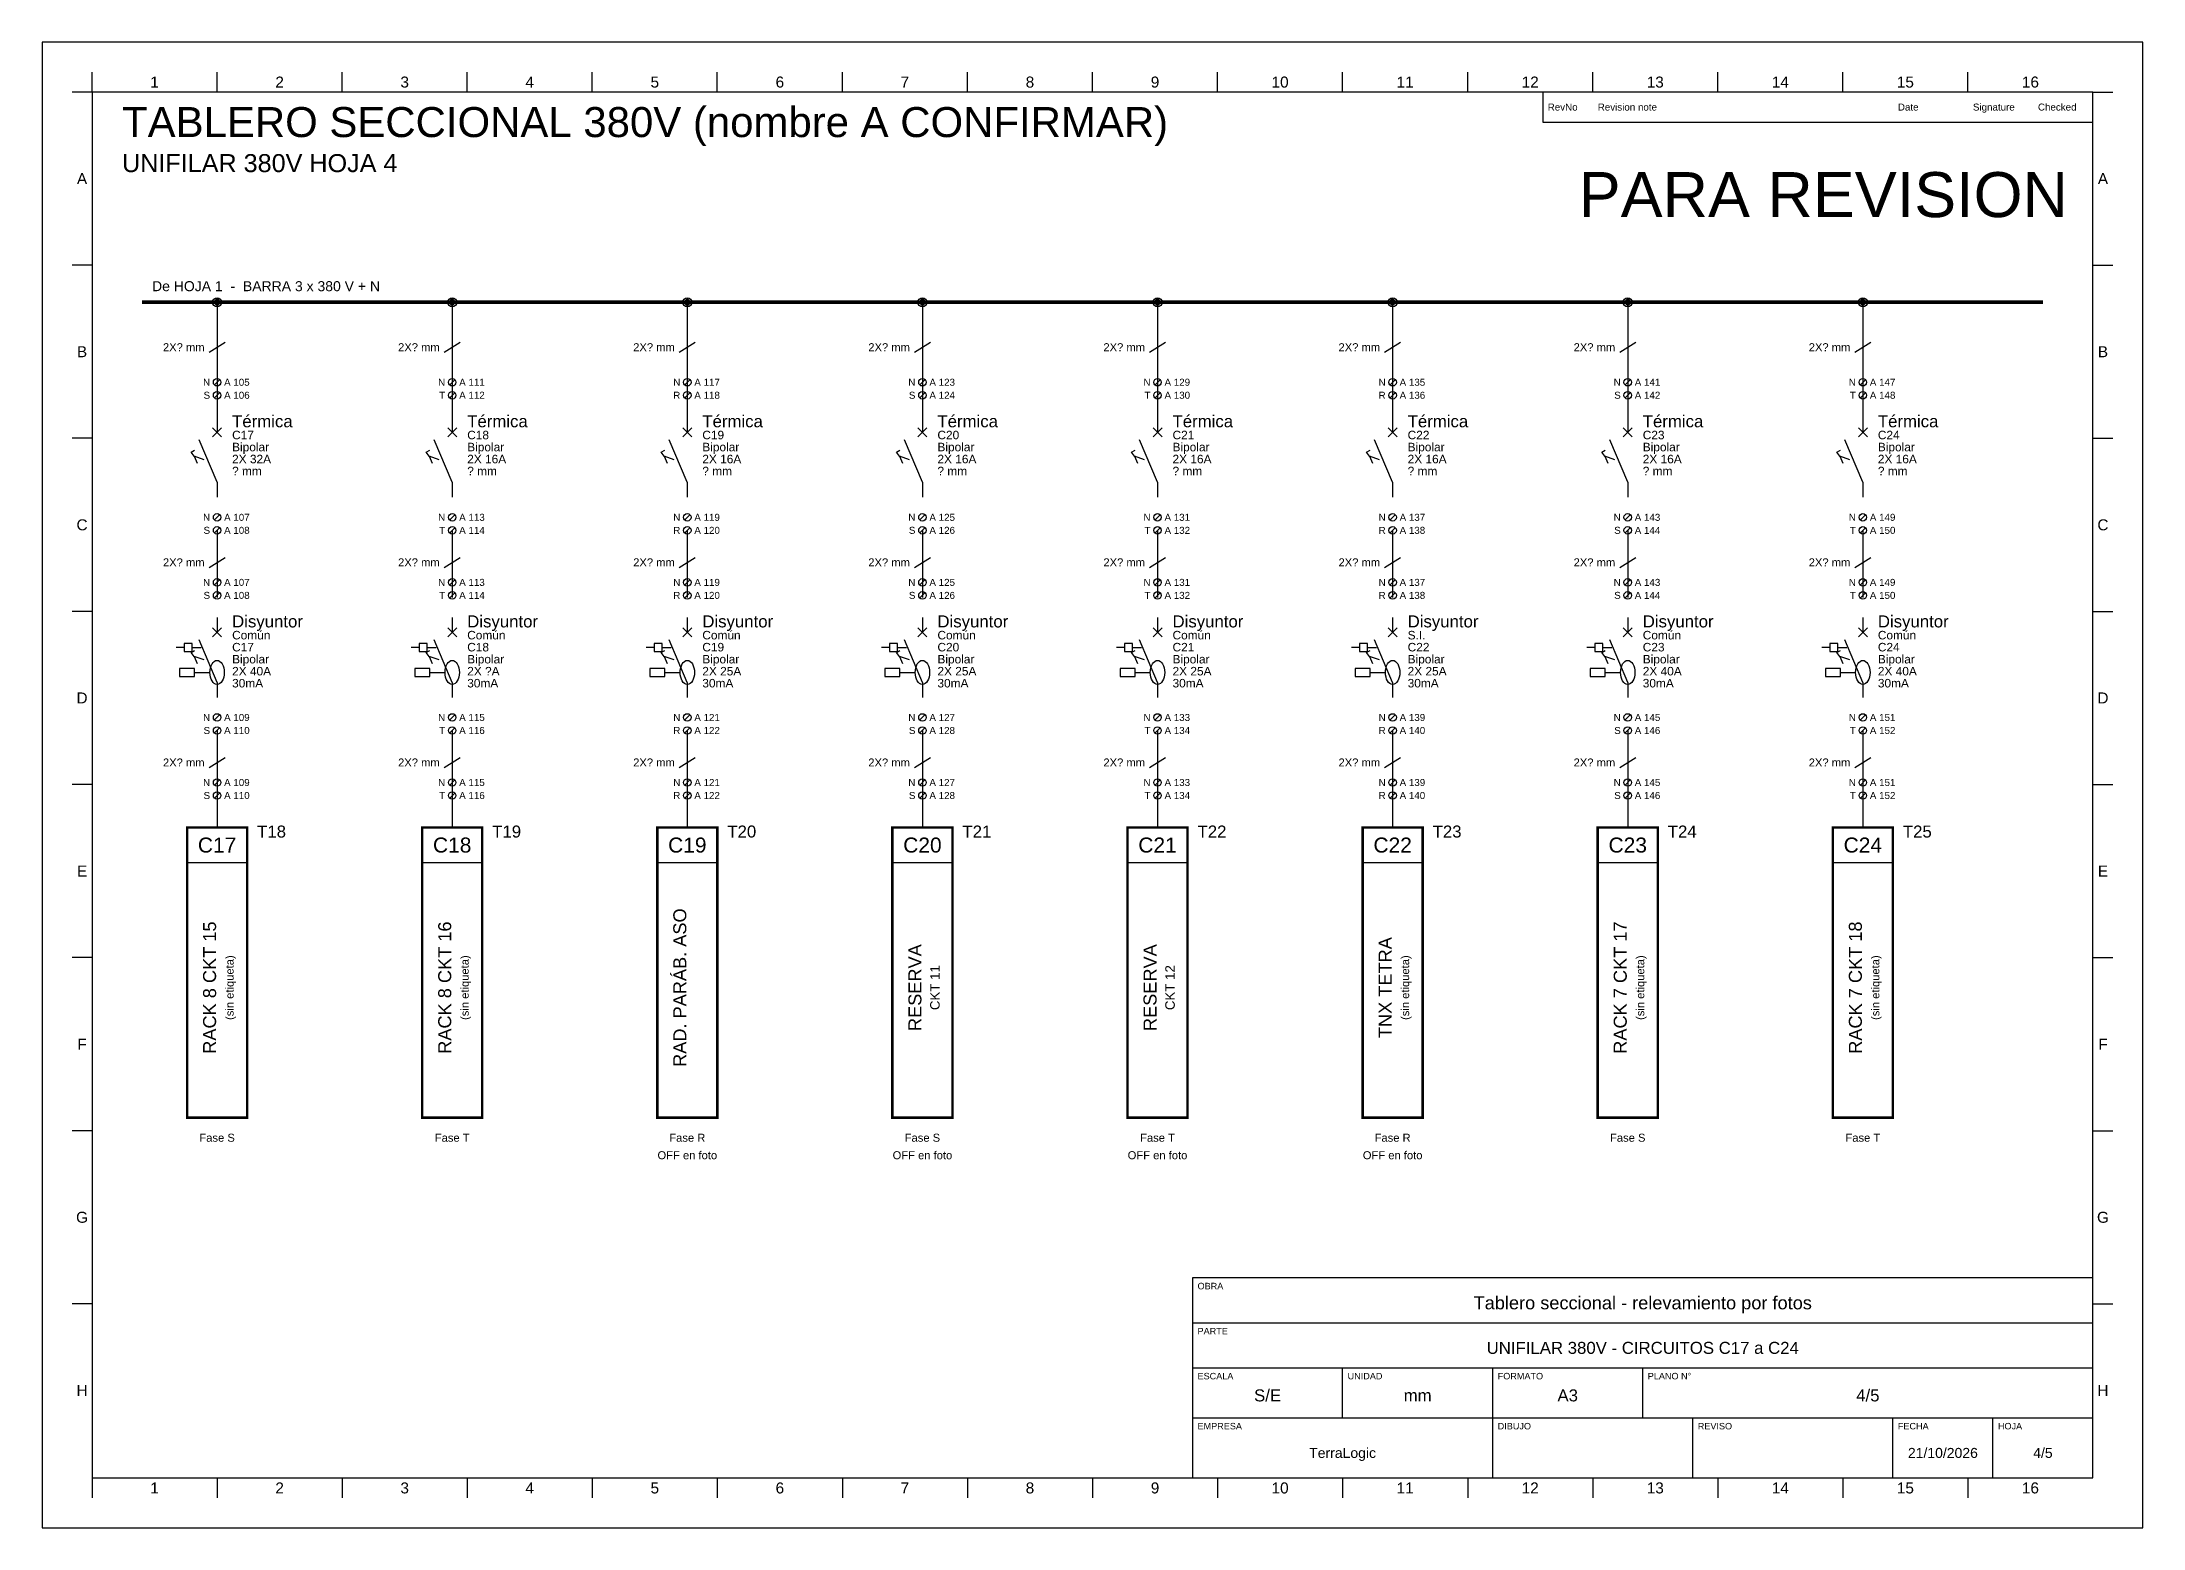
# Model space of a CAD drawing. Header units: millimetres. Extents: x 0 to 2220, y 0 to 297.
# Drawn here: x 1350 to 1770, y 0 to 297 of the extents above; entities that cross this region are included whole.
import ezdxf
from ezdxf.enums import TextEntityAlignment as Align

# ---------------------------------------------------------------- set-up
doc = ezdxf.new("R2010")
doc.units = ezdxf.units.MM
for name, color, linetype in [('A_CONFIRMAR', 30, 'Continuous'), ('BORNES', 7, 'Continuous'), ('CABLES', 7, 'Continuous'), ('DESTINOS', 7, 'Continuous'), ('MARCO', 7, 'Continuous'), ('NUM_CONDUCTOR', 7, 'Continuous'), ('PE', 3, 'Continuous'), ('POTENCIA', 7, 'Continuous'), ('ROTULO', 7, 'Continuous'), ('SIMBOLOS', 7, 'Continuous'), ('TEXTO', 7, 'Continuous')]:
    doc.layers.add(name, color=color, linetype=linetype)
doc.styles.add('ARIAL', font='arial.ttf')

msp = doc.modelspace()

# ---------------------------------------------------------------- hatches: boundary and pattern name
for points in [[(1384.1, 245), (1385, 245.9), (1385.9, 245), (1385, 244.1)], [(1431.1, 245), (1432, 245.9), (1432.9, 245), (1432, 244.1)], [(1478.1, 245), (1479, 245.9), (1479.9, 245), (1479, 244.1)], [(1525.1, 245), (1526, 245.9), (1526.9, 245), (1526, 244.1)], [(1572.1, 245), (1573, 245.9), (1573.9, 245), (1573, 244.1)], [(1619.1, 245), (1620, 245.9), (1620.9, 245), (1620, 244.1)], [(1666.1, 245), (1667, 245.9), (1667.9, 245), (1667, 244.1)], [(1713.1, 245), (1714, 245.9), (1714.9, 245), (1714, 244.1)]]:
    msp.add_hatch(color=7).paths.add_polyline_path(points)

# ---------------------------------------------------------------- linework, layer by layer
at = {"layer": 'BORNES'}
for p, q in [((1384.5, 228.5), (1385.5, 229.5)), ((1384.5, 225.9), (1385.5, 226.9)), ((1431.5, 228.5), (1432.5, 229.5)), ((1431.5, 225.9), (1432.5, 226.9)), ((1478.5, 228.5), (1479.5, 229.5)), ((1478.5, 225.9), (1479.5, 226.9)), ((1525.5, 228.5), (1526.5, 229.5)), ((1525.5, 225.9), (1526.5, 226.9)), ((1572.5, 228.5), (1573.5, 229.5)), ((1572.5, 225.9), (1573.5, 226.9)), ((1619.5, 228.5), (1620.5, 229.5)), ((1619.5, 225.9), (1620.5, 226.9)), ((1666.5, 228.5), (1667.5, 229.5)), ((1666.5, 225.9), (1667.5, 226.9)), ((1713.5, 228.5), (1714.5, 229.5)), ((1713.5, 225.9), (1714.5, 226.9)), ((1384.5, 201.5), (1385.5, 202.5)), ((1431.5, 201.5), (1432.5, 202.5)), ((1478.5, 201.5), (1479.5, 202.5)), ((1525.5, 201.5), (1526.5, 202.5)), ((1572.5, 201.5), (1573.5, 202.5)), ((1619.5, 201.5), (1620.5, 202.5)), ((1666.5, 201.5), (1667.5, 202.5)), ((1713.5, 201.5), (1714.5, 202.5)), ((1384.5, 198.9), (1385.5, 199.9)), ((1431.5, 198.9), (1432.5, 199.9)), ((1478.5, 198.9), (1479.5, 199.9)), ((1525.5, 198.9), (1526.5, 199.9)), ((1572.5, 198.9), (1573.5, 199.9)), ((1619.5, 198.9), (1620.5, 199.9)), ((1666.5, 198.9), (1667.5, 199.9)), ((1713.5, 198.9), (1714.5, 199.9)), ((1384.5, 188.5), (1385.5, 189.5)), ((1431.5, 188.5), (1432.5, 189.5)), ((1478.5, 188.5), (1479.5, 189.5)), ((1525.5, 188.5), (1526.5, 189.5)), ((1572.5, 188.5), (1573.5, 189.5)), ((1619.5, 188.5), (1620.5, 189.5)), ((1666.5, 188.5), (1667.5, 189.5)), ((1713.5, 188.5), (1714.5, 189.5)), ((1384.5, 185.9), (1385.5, 186.9)), ((1431.5, 185.9), (1432.5, 186.9)), ((1478.5, 185.9), (1479.5, 186.9)), ((1525.5, 185.9), (1526.5, 186.9)), ((1572.5, 185.9), (1573.5, 186.9)), ((1619.5, 185.9), (1620.5, 186.9)), ((1666.5, 185.9), (1667.5, 186.9)), ((1713.5, 185.9), (1714.5, 186.9)), ((1384.5, 161.5), (1385.5, 162.5)), ((1384.5, 158.9), (1385.5, 159.9)), ((1431.5, 161.5), (1432.5, 162.5)), ((1431.5, 158.9), (1432.5, 159.9)), ((1478.5, 161.5), (1479.5, 162.5)), ((1478.5, 158.9), (1479.5, 159.9)), ((1525.5, 161.5), (1526.5, 162.5)), ((1525.5, 158.9), (1526.5, 159.9)), ((1572.5, 161.5), (1573.5, 162.5)), ((1572.5, 158.9), (1573.5, 159.9)), ((1619.5, 161.5), (1620.5, 162.5)), ((1619.5, 158.9), (1620.5, 159.9)), ((1666.5, 161.5), (1667.5, 162.5)), ((1666.5, 158.9), (1667.5, 159.9)), ((1713.5, 161.5), (1714.5, 162.5)), ((1713.5, 158.9), (1714.5, 159.9)), ((1384.5, 148.5), (1385.5, 149.5)), ((1431.5, 148.5), (1432.5, 149.5)), ((1478.5, 148.5), (1479.5, 149.5)), ((1525.5, 148.5), (1526.5, 149.5)), ((1572.5, 148.5), (1573.5, 149.5)), ((1619.5, 148.5), (1620.5, 149.5)), ((1666.5, 148.5), (1667.5, 149.5)), ((1713.5, 148.5), (1714.5, 149.5)), ((1384.5, 145.9), (1385.5, 146.9)), ((1431.5, 145.9), (1432.5, 146.9)), ((1478.5, 145.9), (1479.5, 146.9)), ((1525.5, 145.9), (1526.5, 146.9)), ((1572.5, 145.9), (1573.5, 146.9)), ((1619.5, 145.9), (1620.5, 146.9)), ((1666.5, 145.9), (1667.5, 146.9)), ((1713.5, 145.9), (1714.5, 146.9))]:
    msp.add_line(p, q, dxfattribs=at)
for centre in [(1385, 229), (1385, 226.4), (1432, 229), (1432, 226.4), (1479, 229), (1479, 226.4), (1526, 229), (1526, 226.4), (1573, 229), (1573, 226.4), (1620, 229), (1620, 226.4), (1667, 229), (1667, 226.4), (1714, 229), (1714, 226.4), (1385, 202), (1432, 202), (1479, 202), (1526, 202), (1573, 202), (1620, 202), (1667, 202), (1714, 202), (1385, 199.4), (1432, 199.4), (1479, 199.4), (1526, 199.4), (1573, 199.4), (1620, 199.4), (1667, 199.4), (1714, 199.4), (1385, 189), (1432, 189), (1479, 189), (1526, 189), (1573, 189), (1620, 189), (1667, 189), (1714, 189), (1385, 186.4), (1432, 186.4), (1479, 186.4), (1526, 186.4), (1573, 186.4), (1620, 186.4), (1667, 186.4), (1714, 186.4), (1385, 162), (1385, 159.4), (1432, 162), (1432, 159.4), (1479, 162), (1479, 159.4), (1526, 162), (1526, 159.4), (1573, 162), (1573, 159.4), (1620, 162), (1620, 159.4), (1667, 162), (1667, 159.4), (1714, 162), (1714, 159.4), (1385, 149), (1385, 146.4), (1432, 149), (1432, 146.4), (1479, 149), (1479, 146.4), (1526, 149), (1526, 146.4), (1573, 149), (1573, 146.4), (1620, 149), (1620, 146.4), (1667, 149), (1667, 146.4), (1714, 149), (1714, 146.4)]:
    msp.add_circle(centre, 0.75, dxfattribs=at)
at = {"layer": 'CABLES'}
for p, q in [((1383.4, 235), (1386.6, 237)), ((1430.4, 235), (1433.6, 237)), ((1477.4, 235), (1480.6, 237)), ((1524.4, 235), (1527.6, 237)), ((1571.4, 235), (1574.6, 237)), ((1618.4, 235), (1621.6, 237)), ((1665.4, 235), (1668.6, 237)), ((1712.4, 235), (1715.6, 237)), ((1383.4, 192), (1386.6, 194)), ((1430.4, 192), (1433.6, 194)), ((1477.4, 192), (1480.6, 194)), ((1524.4, 192), (1527.6, 194)), ((1571.4, 192), (1574.6, 194)), ((1618.4, 192), (1621.6, 194)), ((1665.4, 192), (1668.6, 194)), ((1712.4, 192), (1715.6, 194)), ((1383.4, 152), (1386.6, 154)), ((1430.4, 152), (1433.6, 154)), ((1477.4, 152), (1480.6, 154)), ((1524.4, 152), (1527.6, 154)), ((1571.4, 152), (1574.6, 154)), ((1618.4, 152), (1621.6, 154)), ((1665.4, 152), (1668.6, 154)), ((1712.4, 152), (1715.6, 154))]:
    msp.add_line(p, q, dxfattribs=at)
at = {"layer": 'DESTINOS'}
for p, q in [((1379, 133), (1391, 133)), ((1426, 133), (1438, 133)), ((1473, 133), (1485, 133)), ((1520, 133), (1532, 133)), ((1567, 133), (1579, 133)), ((1614, 133), (1626, 133)), ((1661, 133), (1673, 133)), ((1708, 133), (1720, 133))]:
    msp.add_line(p, q, dxfattribs=at)
at = {"layer": 'DESTINOS', "const_width": 0.5}
for points in [[(1379, 82), (1391, 82), (1391, 140), (1379, 140)], [(1426, 82), (1438, 82), (1438, 140), (1426, 140)], [(1473, 82), (1485, 82), (1485, 140), (1473, 140)], [(1520, 82), (1532, 82), (1532, 140), (1520, 140)], [(1567, 82), (1579, 82), (1579, 140), (1567, 140)], [(1614, 82), (1626, 82), (1626, 140), (1614, 140)], [(1661, 82), (1673, 82), (1673, 140), (1661, 140)], [(1708, 82), (1720, 82), (1720, 140), (1708, 140)]]:
    msp.add_lwpolyline(points, close=True, dxfattribs=at)
at = {"layer": 'MARCO'}
for p, q in [((1360, 287), (1360, 291)), ((1385, 287), (1385, 291)), ((1410, 287), (1410, 291)), ((1435, 287), (1435, 291)), ((1460, 287), (1460, 291)), ((1485, 287), (1485, 291)), ((1510, 287), (1510, 291)), ((1535, 287), (1535, 291)), ((1560, 287), (1560, 291)), ((1585, 287), (1585, 291)), ((1610, 287), (1610, 291)), ((1635, 287), (1635, 291)), ((1660, 287), (1660, 291)), ((1685, 287), (1685, 291)), ((1710, 287), (1710, 291)), ((1735, 287), (1735, 291)), ((1360, 287), (1356, 287)), ((1760, 287), (1764, 287)), ((1360, 252.4), (1356, 252.4)), ((1760, 252.4), (1764, 252.4)), ((1360, 217.8), (1356, 217.8)), ((1760, 217.8), (1764, 217.8)), ((1360, 183.2), (1356, 183.2)), ((1760, 183.2), (1764, 183.2)), ((1360, 148.6), (1356, 148.6)), ((1760, 148.6), (1764, 148.6)), ((1360, 114), (1356, 114)), ((1760, 114), (1764, 114)), ((1360, 79.4), (1356, 79.4)), ((1760, 79.4), (1764, 79.4)), ((1360, 44.8), (1356, 44.8)), ((1760, 44.8), (1764, 44.8)), ((1360, 10), (1360, 6)), ((1385, 10), (1385, 6)), ((1410, 10), (1410, 6)), ((1435, 10), (1435, 6)), ((1460, 10), (1460, 6)), ((1485, 10), (1485, 6)), ((1510, 10), (1510, 6)), ((1535, 10), (1535, 6)), ((1560, 10), (1560, 6)), ((1585, 10), (1585, 6)), ((1610, 10), (1610, 6)), ((1635, 10), (1635, 6)), ((1660, 10), (1660, 6)), ((1685, 10), (1685, 6)), ((1710, 10), (1710, 6)), ((1735, 10), (1735, 6))]:
    msp.add_line(p, q, dxfattribs=at)
for points in [[(1350, 0), (1770, 0), (1770, 297), (1350, 297)], [(1360, 10), (1760, 10), (1760, 287), (1360, 287)]]:
    msp.add_lwpolyline(points, close=True, dxfattribs=at)
at = {"layer": 'POTENCIA'}
for p, q in [((1385, 245), (1385, 222)), ((1432, 245), (1432, 222)), ((1479, 245), (1479, 222)), ((1526, 245), (1526, 222)), ((1573, 245), (1573, 222)), ((1620, 245), (1620, 222)), ((1667, 245), (1667, 222)), ((1714, 245), (1714, 222)), ((1385, 222), (1385, 219)), ((1432, 222), (1432, 219)), ((1479, 222), (1479, 219)), ((1526, 222), (1526, 219)), ((1573, 222), (1573, 219)), ((1620, 222), (1620, 219)), ((1667, 222), (1667, 219)), ((1714, 222), (1714, 219)), ((1385, 209), (1385, 206)), ((1432, 209), (1432, 206)), ((1479, 209), (1479, 206)), ((1526, 209), (1526, 206)), ((1573, 209), (1573, 206)), ((1620, 209), (1620, 206)), ((1667, 209), (1667, 206)), ((1714, 209), (1714, 206)), ((1385, 199.4), (1385, 186)), ((1432, 199.4), (1432, 186)), ((1479, 199.4), (1479, 186)), ((1526, 199.4), (1526, 186)), ((1573, 199.4), (1573, 186)), ((1620, 199.4), (1620, 186)), ((1667, 199.4), (1667, 186)), ((1714, 199.4), (1714, 186)), ((1385, 182), (1385, 179)), ((1432, 182), (1432, 179)), ((1479, 182), (1479, 179)), ((1526, 182), (1526, 179)), ((1573, 182), (1573, 179)), ((1620, 182), (1620, 179)), ((1667, 182), (1667, 179)), ((1714, 182), (1714, 179)), ((1385, 169), (1385, 166)), ((1432, 169), (1432, 166)), ((1479, 169), (1479, 166)), ((1526, 169), (1526, 166)), ((1573, 169), (1573, 166)), ((1620, 169), (1620, 166)), ((1667, 169), (1667, 166)), ((1714, 169), (1714, 166)), ((1385, 159.4), (1385, 146)), ((1432, 159.4), (1432, 146)), ((1479, 159.4), (1479, 146)), ((1526, 159.4), (1526, 146)), ((1573, 159.4), (1573, 146)), ((1620, 159.4), (1620, 146)), ((1667, 159.4), (1667, 146)), ((1714, 159.4), (1714, 146)), ((1385, 146.4), (1385, 140)), ((1432, 146.4), (1432, 140)), ((1479, 146.4), (1479, 140)), ((1526, 146.4), (1526, 140)), ((1573, 146.4), (1573, 140)), ((1620, 146.4), (1620, 140)), ((1667, 146.4), (1667, 140)), ((1714, 146.4), (1714, 140))]:
    msp.add_line(p, q, dxfattribs=at)
at = {"layer": 'POTENCIA', "const_width": 0.7}
msp.add_lwpolyline([(1370, 245), (1750, 245)], dxfattribs=at)
at = {"layer": 'POTENCIA'}
for centre in [(1385, 245), (1432, 245), (1479, 245), (1526, 245), (1573, 245), (1620, 245), (1667, 245), (1714, 245)]:
    msp.add_circle(centre, 0.9, dxfattribs=at)
at = {"layer": 'ROTULO'}
for p, q in [((1580, 41), (1760, 41)), ((1580, 32), (1760, 32)), ((1610, 22), (1610, 32)), ((1640, 22), (1640, 32)), ((1670, 22), (1670, 32)), ((1580, 22), (1760, 22)), ((1640, 10), (1640, 22)), ((1680, 10), (1680, 22)), ((1720, 10), (1720, 22)), ((1740, 10), (1740, 22))]:
    msp.add_line(p, q, dxfattribs=at)
for points in [[(1650, 281), (1760, 281), (1760, 287), (1650, 287)], [(1580, 10), (1760, 10), (1760, 50), (1580, 50)]]:
    msp.add_lwpolyline(points, close=True, dxfattribs=at)
at = {"layer": 'SIMBOLOS'}
for p, q in [((1384.1, 219.9), (1385.9, 218.1)), ((1384.1, 218.1), (1385.9, 219.9)), ((1431.1, 219.9), (1432.9, 218.1)), ((1431.1, 218.1), (1432.9, 219.9)), ((1478.1, 219.9), (1479.9, 218.1)), ((1478.1, 218.1), (1479.9, 219.9)), ((1525.1, 219.9), (1526.9, 218.1)), ((1525.1, 218.1), (1526.9, 219.9)), ((1572.1, 219.9), (1573.9, 218.1)), ((1572.1, 218.1), (1573.9, 219.9)), ((1619.1, 219.9), (1620.9, 218.1)), ((1619.1, 218.1), (1620.9, 219.9)), ((1666.1, 219.9), (1667.9, 218.1)), ((1666.1, 218.1), (1667.9, 219.9)), ((1713.1, 219.9), (1714.9, 218.1)), ((1713.1, 218.1), (1714.9, 219.9)), ((1385, 209), (1381.4, 217.5)), ((1432, 209), (1428.4, 217.5)), ((1479, 209), (1475.4, 217.5)), ((1526, 209), (1522.4, 217.5)), ((1573, 209), (1569.4, 217.5)), ((1620, 209), (1616.4, 217.5)), ((1667, 209), (1663.4, 217.5)), ((1714, 209), (1710.4, 217.5)), ((1382.4, 213.5), (1380.4, 214.2)), ((1380.4, 214.2), (1381, 212.8)), ((1429.4, 213.5), (1427.4, 214.2)), ((1427.4, 214.2), (1428, 212.8)), ((1476.4, 213.5), (1474.4, 214.2)), ((1474.4, 214.2), (1475, 212.8)), ((1523.4, 213.5), (1521.4, 214.2)), ((1521.4, 214.2), (1522, 212.8)), ((1570.4, 213.5), (1568.4, 214.2)), ((1568.4, 214.2), (1569, 212.8)), ((1617.4, 213.5), (1615.4, 214.2)), ((1615.4, 214.2), (1616, 212.8)), ((1664.4, 213.5), (1662.4, 214.2)), ((1662.4, 214.2), (1663, 212.8)), ((1711.4, 213.5), (1709.4, 214.2)), ((1709.4, 214.2), (1710, 212.8)), ((1385, 169), (1381.4, 177.5)), ((1384.1, 179.9), (1385.9, 178.1)), ((1384.1, 178.1), (1385.9, 179.9)), ((1432, 169), (1428.4, 177.5)), ((1431.1, 179.9), (1432.9, 178.1)), ((1431.1, 178.1), (1432.9, 179.9)), ((1479, 169), (1475.4, 177.5)), ((1478.1, 179.9), (1479.9, 178.1)), ((1478.1, 178.1), (1479.9, 179.9)), ((1526, 169), (1522.4, 177.5)), ((1525.1, 179.9), (1526.9, 178.1)), ((1525.1, 178.1), (1526.9, 179.9)), ((1573, 169), (1569.4, 177.5)), ((1572.1, 179.9), (1573.9, 178.1)), ((1572.1, 178.1), (1573.9, 179.9)), ((1620, 169), (1616.4, 177.5)), ((1619.1, 179.9), (1620.9, 178.1)), ((1619.1, 178.1), (1620.9, 179.9)), ((1667, 169), (1663.4, 177.5)), ((1666.1, 179.9), (1667.9, 178.1)), ((1666.1, 178.1), (1667.9, 179.9)), ((1714, 169), (1710.4, 177.5)), ((1713.1, 179.9), (1714.9, 178.1)), ((1713.1, 178.1), (1714.9, 179.9)), ((1378.4, 176), (1376.8, 176)), ((1380, 176), (1381.8, 176)), ((1382.4, 173.5), (1380.4, 174.2)), ((1380.4, 174.2), (1381, 172.8)), ((1425.4, 176), (1423.8, 176)), ((1427, 176), (1428.8, 176)), ((1429.4, 173.5), (1427.4, 174.2)), ((1427.4, 174.2), (1428, 172.8)), ((1472.4, 176), (1470.8, 176)), ((1474, 176), (1475.8, 176)), ((1476.4, 173.5), (1474.4, 174.2)), ((1474.4, 174.2), (1475, 172.8)), ((1519.4, 176), (1517.8, 176)), ((1521, 176), (1522.8, 176)), ((1523.4, 173.5), (1521.4, 174.2)), ((1521.4, 174.2), (1522, 172.8)), ((1566.4, 176), (1564.8, 176)), ((1568, 176), (1569.8, 176)), ((1570.4, 173.5), (1568.4, 174.2)), ((1568.4, 174.2), (1569, 172.8)), ((1613.4, 176), (1611.8, 176)), ((1615, 176), (1616.8, 176)), ((1617.4, 173.5), (1615.4, 174.2)), ((1615.4, 174.2), (1616, 172.8)), ((1660.4, 176), (1658.8, 176)), ((1662, 176), (1663.8, 176)), ((1664.4, 173.5), (1662.4, 174.2)), ((1662.4, 174.2), (1663, 172.8)), ((1707.4, 176), (1705.8, 176)), ((1709, 176), (1710.8, 176)), ((1711.4, 173.5), (1709.4, 174.2)), ((1709.4, 174.2), (1710, 172.8)), ((1380.5, 171), (1383.6, 171)), ((1427.5, 171), (1430.6, 171)), ((1474.5, 171), (1477.6, 171)), ((1521.5, 171), (1524.6, 171)), ((1568.5, 171), (1571.6, 171)), ((1615.5, 171), (1618.6, 171)), ((1662.5, 171), (1665.6, 171)), ((1709.5, 171), (1712.6, 171))]:
    msp.add_line(p, q, dxfattribs=at)
for points in [[(1380.4, 214.2), (1379.8, 215), (1380.5, 215.4)], [(1427.4, 214.2), (1426.8, 215), (1427.5, 215.4)], [(1474.4, 214.2), (1473.8, 215), (1474.5, 215.4)], [(1521.4, 214.2), (1520.8, 215), (1521.5, 215.4)], [(1568.4, 214.2), (1567.8, 215), (1568.5, 215.4)], [(1615.4, 214.2), (1614.8, 215), (1615.5, 215.4)], [(1662.4, 214.2), (1661.8, 215), (1662.5, 215.4)], [(1709.4, 214.2), (1708.8, 215), (1709.5, 215.4)], [(1380.4, 174.2), (1379.8, 175), (1380.5, 175.4)], [(1427.4, 174.2), (1426.8, 175), (1427.5, 175.4)], [(1474.4, 174.2), (1473.8, 175), (1474.5, 175.4)], [(1521.4, 174.2), (1520.8, 175), (1521.5, 175.4)], [(1568.4, 174.2), (1567.8, 175), (1568.5, 175.4)], [(1615.4, 174.2), (1614.8, 175), (1615.5, 175.4)], [(1662.4, 174.2), (1661.8, 175), (1662.5, 175.4)], [(1709.4, 174.2), (1708.8, 175), (1709.5, 175.4)]]:
    msp.add_lwpolyline(points, dxfattribs=at)
for points in [[(1378.4, 175.2), (1380, 175.2), (1380, 176.8), (1378.4, 176.8)], [(1425.4, 175.2), (1427, 175.2), (1427, 176.8), (1425.4, 176.8)], [(1472.4, 175.2), (1474, 175.2), (1474, 176.8), (1472.4, 176.8)], [(1519.4, 175.2), (1521, 175.2), (1521, 176.8), (1519.4, 176.8)], [(1566.4, 175.2), (1568, 175.2), (1568, 176.8), (1566.4, 176.8)], [(1613.4, 175.2), (1615, 175.2), (1615, 176.8), (1613.4, 176.8)], [(1660.4, 175.2), (1662, 175.2), (1662, 176.8), (1660.4, 176.8)], [(1707.4, 175.2), (1709, 175.2), (1709, 176.8), (1707.4, 176.8)], [(1377.5, 170.2), (1380.5, 170.2), (1380.5, 171.8), (1377.5, 171.8)], [(1424.5, 170.2), (1427.5, 170.2), (1427.5, 171.8), (1424.5, 171.8)], [(1471.5, 170.2), (1474.5, 170.2), (1474.5, 171.8), (1471.5, 171.8)], [(1518.5, 170.2), (1521.5, 170.2), (1521.5, 171.8), (1518.5, 171.8)], [(1565.5, 170.2), (1568.5, 170.2), (1568.5, 171.8), (1565.5, 171.8)], [(1612.5, 170.2), (1615.5, 170.2), (1615.5, 171.8), (1612.5, 171.8)], [(1659.5, 170.2), (1662.5, 170.2), (1662.5, 171.8), (1659.5, 171.8)], [(1706.5, 170.2), (1709.5, 170.2), (1709.5, 171.8), (1706.5, 171.8)]]:
    msp.add_lwpolyline(points, close=True, dxfattribs=at)
for centre in [(1385, 171), (1432, 171), (1479, 171), (1526, 171), (1573, 171), (1620, 171), (1667, 171), (1714, 171)]:
    msp.add_ellipse(centre, major_axis=(0, 2.4), ratio=0.6, dxfattribs=at)

# ---------------------------------------------------------------- texts
at = {"layer": 'A_CONFIRMAR', "style": 'ARIAL'}
for p in [(1382.5, 236), (1429.5, 236), (1476.5, 236), (1523.5, 236), (1570.5, 236), (1617.5, 236), (1664.5, 236), (1711.5, 236), (1382.5, 193), (1429.5, 193), (1476.5, 193), (1523.5, 193), (1570.5, 193), (1617.5, 193), (1664.5, 193), (1711.5, 193), (1382.5, 153), (1429.5, 153), (1476.5, 153), (1523.5, 153), (1570.5, 153), (1617.5, 153), (1664.5, 153), (1711.5, 153)]:
    msp.add_text('2X? mm', height=1.6, dxfattribs=at).set_placement(p, align=Align.MIDDLE_RIGHT)
for s, p in [('? mm', (1388, 210.4)), ('? mm', (1435, 210.4)), ('? mm', (1482, 210.4)), ('? mm', (1529, 210.4)), ('? mm', (1576, 210.4)), ('? mm', (1623, 210.4)), ('? mm', (1670, 210.4)), ('? mm', (1717, 210.4)), ('2X ?A', (1435, 170.4))]:
    msp.add_text(s, height=1.7, dxfattribs=at).set_placement(p)
for p in [(1387.5, 108), (1434.5, 108), (1622.5, 108), (1669.5, 108), (1716.5, 108)]:
    msp.add_text('(sin etiqueta)', height=1.6, rotation=90, dxfattribs=at).set_placement(p, align=Align.MIDDLE_CENTER)
for s, p in [('Fase S', (1385, 78)), ('Fase T', (1432, 78)), ('Fase R', (1479, 78)), ('Fase S', (1526, 78)), ('Fase T', (1573, 78)), ('Fase R', (1620, 78)), ('Fase S', (1667, 78)), ('Fase T', (1714, 78)), ('OFF en foto', (1479, 74.5)), ('OFF en foto', (1526, 74.5)), ('OFF en foto', (1573, 74.5)), ('OFF en foto', (1620, 74.5))]:
    msp.add_text(s, height=1.6, dxfattribs=at).set_placement(p, align=Align.MIDDLE_CENTER)
at = {"layer": 'DESTINOS', "style": 'ARIAL'}
for s, p in [('C17', (1385, 136.5)), ('C18', (1432, 136.5)), ('C19', (1479, 136.5)), ('C20', (1526, 136.5)), ('C21', (1573, 136.5)), ('C22', (1620, 136.5)), ('C23', (1667, 136.5)), ('C24', (1714, 136.5))]:
    msp.add_text(s, height=3, dxfattribs=at).set_placement(p, align=Align.MIDDLE_CENTER)
for s, height, p in [('RAD. PARÁB. ASO', 2.6, (1477.5, 108)), ('RACK 8 CKT 15', 2.6, (1383.5, 108)), ('RACK 8 CKT 16', 2.6, (1430.5, 108)), ('TNX TETRA', 2.6, (1618.5, 108)), ('RACK 7 CKT 17', 2.6, (1665.5, 108)), ('RACK 7 CKT 18', 2.6, (1712.5, 108)), ('RESERVA', 2.6, (1524.5, 108)), ('RESERVA', 2.6, (1571.5, 108)), ('CKT 11', 1.9, (1528.5, 108)), ('CKT 12', 1.9, (1575.5, 108))]:
    msp.add_text(s, height=height, rotation=90, dxfattribs=at).set_placement(p, align=Align.MIDDLE_CENTER)
at = {"layer": 'MARCO', "style": 'ARIAL'}
for s, p in [('1', (1372.5, 289)), ('2', (1397.5, 289)), ('3', (1422.5, 289)), ('4', (1447.5, 289)), ('5', (1472.5, 289)), ('6', (1497.5, 289)), ('7', (1522.5, 289)), ('8', (1547.5, 289)), ('9', (1572.5, 289)), ('10', (1597.5, 289)), ('11', (1622.5, 289)), ('12', (1647.5, 289)), ('13', (1672.5, 289)), ('14', (1697.5, 289)), ('15', (1722.5, 289)), ('16', (1747.5, 289)), ('A', (1358, 269.7)), ('A', (1762, 269.7)), ('B', (1358, 235.1)), ('B', (1762, 235.1)), ('C', (1358, 200.5)), ('C', (1762, 200.5)), ('D', (1358, 165.9)), ('D', (1762, 165.9)), ('E', (1358, 131.3)), ('E', (1762, 131.3)), ('F', (1358, 96.7)), ('F', (1762, 96.7)), ('G', (1358, 62.1)), ('G', (1762, 62.1)), ('H', (1358, 27.5)), ('H', (1762, 27.5)), ('1', (1372.5, 8)), ('2', (1397.5, 8)), ('3', (1422.5, 8)), ('4', (1447.5, 8)), ('5', (1472.5, 8)), ('6', (1497.5, 8)), ('7', (1522.5, 8)), ('8', (1547.5, 8)), ('9', (1572.5, 8)), ('10', (1597.5, 8)), ('11', (1622.5, 8)), ('12', (1647.5, 8)), ('13', (1672.5, 8)), ('14', (1697.5, 8)), ('15', (1722.5, 8)), ('16', (1747.5, 8))]:
    msp.add_text(s, height=2.2, dxfattribs=at).set_placement(p, align=Align.MIDDLE_CENTER)
at = {"layer": 'NUM_CONDUCTOR', "style": 'ARIAL'}
for s, p in [('N', (1383.6, 229)), ('S', (1383.6, 226.4)), ('N', (1430.6, 229)), ('T', (1430.6, 226.4)), ('N', (1477.6, 229)), ('R', (1477.6, 226.4)), ('N', (1524.6, 229)), ('S', (1524.6, 226.4)), ('N', (1571.6, 229)), ('T', (1571.6, 226.4)), ('N', (1618.6, 229)), ('R', (1618.6, 226.4)), ('N', (1665.6, 229)), ('S', (1665.6, 226.4)), ('N', (1712.6, 229)), ('T', (1712.6, 226.4)), ('N', (1383.6, 202)), ('N', (1430.6, 202)), ('N', (1477.6, 202)), ('N', (1524.6, 202)), ('N', (1571.6, 202)), ('N', (1618.6, 202)), ('N', (1665.6, 202)), ('N', (1712.6, 202)), ('S', (1383.6, 199.4)), ('T', (1430.6, 199.4)), ('R', (1477.6, 199.4)), ('S', (1524.6, 199.4)), ('T', (1571.6, 199.4)), ('R', (1618.6, 199.4)), ('S', (1665.6, 199.4)), ('T', (1712.6, 199.4)), ('N', (1383.6, 189)), ('N', (1430.6, 189)), ('N', (1477.6, 189)), ('N', (1524.6, 189)), ('N', (1571.6, 189)), ('N', (1618.6, 189)), ('N', (1665.6, 189)), ('N', (1712.6, 189)), ('S', (1383.6, 186.4)), ('T', (1430.6, 186.4)), ('R', (1477.6, 186.4)), ('S', (1524.6, 186.4)), ('T', (1571.6, 186.4)), ('R', (1618.6, 186.4)), ('S', (1665.6, 186.4)), ('T', (1712.6, 186.4)), ('N', (1383.6, 162)), ('S', (1383.6, 159.4)), ('N', (1430.6, 162)), ('T', (1430.6, 159.4)), ('N', (1477.6, 162)), ('R', (1477.6, 159.4)), ('N', (1524.6, 162)), ('S', (1524.6, 159.4)), ('N', (1571.6, 162)), ('T', (1571.6, 159.4)), ('N', (1618.6, 162)), ('R', (1618.6, 159.4)), ('N', (1665.6, 162)), ('S', (1665.6, 159.4)), ('N', (1712.6, 162)), ('T', (1712.6, 159.4)), ('N', (1383.6, 149)), ('S', (1383.6, 146.4)), ('N', (1430.6, 149)), ('T', (1430.6, 146.4)), ('N', (1477.6, 149)), ('R', (1477.6, 146.4)), ('N', (1524.6, 149)), ('S', (1524.6, 146.4)), ('N', (1571.6, 149)), ('T', (1571.6, 146.4)), ('N', (1618.6, 149)), ('R', (1618.6, 146.4)), ('N', (1665.6, 149)), ('S', (1665.6, 146.4)), ('N', (1712.6, 149)), ('T', (1712.6, 146.4))]:
    msp.add_text(s, height=1.4, dxfattribs=at).set_placement(p, align=Align.MIDDLE_RIGHT)
for s, p in [('A 105', (1386.4, 229)), ('A 106', (1386.4, 226.4)), ('A 111', (1433.4, 229)), ('A 112', (1433.4, 226.4)), ('A 117', (1480.4, 229)), ('A 118', (1480.4, 226.4)), ('A 123', (1527.4, 229)), ('A 124', (1527.4, 226.4)), ('A 129', (1574.4, 229)), ('A 130', (1574.4, 226.4)), ('A 135', (1621.4, 229)), ('A 136', (1621.4, 226.4)), ('A 141', (1668.4, 229)), ('A 142', (1668.4, 226.4)), ('A 147', (1715.4, 229)), ('A 148', (1715.4, 226.4)), ('A 107', (1386.4, 202)), ('A 113', (1433.4, 202)), ('A 119', (1480.4, 202)), ('A 125', (1527.4, 202)), ('A 131', (1574.4, 202)), ('A 137', (1621.4, 202)), ('A 143', (1668.4, 202)), ('A 149', (1715.4, 202)), ('A 108', (1386.4, 199.4)), ('A 114', (1433.4, 199.4)), ('A 120', (1480.4, 199.4)), ('A 126', (1527.4, 199.4)), ('A 132', (1574.4, 199.4)), ('A 138', (1621.4, 199.4)), ('A 144', (1668.4, 199.4)), ('A 150', (1715.4, 199.4)), ('A 107', (1386.4, 189)), ('A 113', (1433.4, 189)), ('A 119', (1480.4, 189)), ('A 125', (1527.4, 189)), ('A 131', (1574.4, 189)), ('A 137', (1621.4, 189)), ('A 143', (1668.4, 189)), ('A 149', (1715.4, 189)), ('A 108', (1386.4, 186.4)), ('A 114', (1433.4, 186.4)), ('A 120', (1480.4, 186.4)), ('A 126', (1527.4, 186.4)), ('A 132', (1574.4, 186.4)), ('A 138', (1621.4, 186.4)), ('A 144', (1668.4, 186.4)), ('A 150', (1715.4, 186.4)), ('A 109', (1386.4, 162)), ('A 110', (1386.4, 159.4)), ('A 115', (1433.4, 162)), ('A 116', (1433.4, 159.4)), ('A 121', (1480.4, 162)), ('A 122', (1480.4, 159.4)), ('A 127', (1527.4, 162)), ('A 128', (1527.4, 159.4)), ('A 133', (1574.4, 162)), ('A 134', (1574.4, 159.4)), ('A 139', (1621.4, 162)), ('A 140', (1621.4, 159.4)), ('A 145', (1668.4, 162)), ('A 146', (1668.4, 159.4)), ('A 151', (1715.4, 162)), ('A 152', (1715.4, 159.4)), ('A 109', (1386.4, 149)), ('A 110', (1386.4, 146.4)), ('A 115', (1433.4, 149)), ('A 116', (1433.4, 146.4)), ('A 121', (1480.4, 149)), ('A 122', (1480.4, 146.4)), ('A 127', (1527.4, 149)), ('A 128', (1527.4, 146.4)), ('A 133', (1574.4, 149)), ('A 134', (1574.4, 146.4)), ('A 139', (1621.4, 149)), ('A 140', (1621.4, 146.4)), ('A 145', (1668.4, 149)), ('A 146', (1668.4, 146.4)), ('A 151', (1715.4, 149)), ('A 152', (1715.4, 146.4))]:
    msp.add_text(s, height=1.4, dxfattribs=at).set_placement(p, align=Align.MIDDLE_LEFT)
at = {"layer": 'PE', "style": 'ARIAL'}
for s, p in [('T18', (1393, 138)), ('T19', (1440, 138)), ('T20', (1487, 138)), ('T21', (1534, 138)), ('T22', (1581, 138)), ('T23', (1628, 138)), ('T24', (1675, 138)), ('T25', (1722, 138))]:
    msp.add_text(s, height=2.4, dxfattribs=at).set_placement(p)
at = {"layer": 'ROTULO', "style": 'ARIAL'}
for s, p in [('RevNo', (1651, 284)), ('Revision note', (1661, 284)), ('Date', (1721, 284)), ('Signature', (1736, 284)), ('Checked', (1749, 284))]:
    msp.add_text(s, height=1.4, dxfattribs=at).set_placement(p, align=Align.MIDDLE_LEFT)
for s, p in [('OBRA', (1581, 49)), ('PARTE', (1581, 40)), ('ESCALA', (1581, 31)), ('UNIDAD', (1611, 31)), ('FORMATO', (1641, 31)), ('PLANO N°', (1671, 31)), ('EMPRESA', (1581, 21)), ('DIBUJO', (1641, 21)), ('REVISO', (1681, 21)), ('FECHA', (1721, 21)), ('HOJA', (1741, 21))]:
    msp.add_text(s, height=1.3, dxfattribs=at).set_placement(p, align=Align.TOP_LEFT)
for s, height, p in [('Tablero seccional - relevamiento por fotos', 2.6, (1670, 45)), ('UNIFILAR 380V - CIRCUITOS C17 a C24', 2.4, (1670, 36)), ('S/E', 2.4, (1595, 26.5)), ('mm', 2.4, (1625, 26.5)), ('A3', 2.4, (1655, 26.5)), ('4/5', 2.4, (1715, 26.5)), ('TerraLogic', 2, (1610, 15)), ('21/10/2026', 2, (1730, 15)), ('4/5', 2, (1750, 15))]:
    msp.add_text(s, height=height, dxfattribs=at).set_placement(p, align=Align.MIDDLE_CENTER)
at = {"layer": 'TEXTO', "style": 'ARIAL'}
for s, height, p in [('TABLERO SECCIONAL 380V (nombre A CONFIRMAR)', 6, (1366, 278)), ('UNIFILAR 380V HOJA 4', 3.6, (1366, 271)), ('De HOJA 1  -  BARRA 3 x 380 V + N', 2, (1372, 247.2)), ('Térmica', 2.4, (1388, 220)), ('C17', 1.7, (1388, 217.6)), ('Térmica', 2.4, (1435, 220)), ('C18', 1.7, (1435, 217.6)), ('Térmica', 2.4, (1482, 220)), ('C19', 1.7, (1482, 217.6)), ('Térmica', 2.4, (1529, 220)), ('C20', 1.7, (1529, 217.6)), ('Térmica', 2.4, (1576, 220)), ('C21', 1.7, (1576, 217.6)), ('Térmica', 2.4, (1623, 220)), ('C22', 1.7, (1623, 217.6)), ('Térmica', 2.4, (1670, 220)), ('C23', 1.7, (1670, 217.6)), ('Térmica', 2.4, (1717, 220)), ('C24', 1.7, (1717, 217.6)), ('2X 32A', 1.7, (1388, 212.8)), ('Bipolar', 1.7, (1388, 215.2)), ('2X 16A', 1.7, (1435, 212.8)), ('Bipolar', 1.7, (1435, 215.2)), ('2X 16A', 1.7, (1482, 212.8)), ('Bipolar', 1.7, (1482, 215.2)), ('2X 16A', 1.7, (1529, 212.8)), ('Bipolar', 1.7, (1529, 215.2)), ('2X 16A', 1.7, (1576, 212.8)), ('Bipolar', 1.7, (1576, 215.2)), ('2X 16A', 1.7, (1623, 212.8)), ('Bipolar', 1.7, (1623, 215.2)), ('2X 16A', 1.7, (1670, 212.8)), ('Bipolar', 1.7, (1670, 215.2)), ('2X 16A', 1.7, (1717, 212.8)), ('Bipolar', 1.7, (1717, 215.2)), ('Disyuntor', 2.4, (1388, 180)), ('Disyuntor', 2.4, (1435, 180)), ('Disyuntor', 2.4, (1482, 180)), ('Disyuntor', 2.4, (1529, 180)), ('Disyuntor', 2.4, (1576, 180)), ('Disyuntor', 2.4, (1623, 180)), ('Disyuntor', 2.4, (1670, 180)), ('Disyuntor', 2.4, (1717, 180)), ('Común', 1.7, (1388, 177.6)), ('C17', 1.7, (1388, 175.2)), ('Común', 1.7, (1435, 177.6)), ('C18', 1.7, (1435, 175.2)), ('Común', 1.7, (1482, 177.6)), ('C19', 1.7, (1482, 175.2)), ('Común', 1.7, (1529, 177.6)), ('C20', 1.7, (1529, 175.2)), ('Común', 1.7, (1576, 177.6)), ('C21', 1.7, (1576, 175.2)), ('S.I.', 1.7, (1623, 177.6)), ('C22', 1.7, (1623, 175.2)), ('Común', 1.7, (1670, 177.6)), ('C23', 1.7, (1670, 175.2)), ('Común', 1.7, (1717, 177.6)), ('C24', 1.7, (1717, 175.2)), ('Bipolar', 1.7, (1388, 172.8)), ('Bipolar', 1.7, (1435, 172.8)), ('Bipolar', 1.7, (1482, 172.8)), ('Bipolar', 1.7, (1529, 172.8)), ('Bipolar', 1.7, (1576, 172.8)), ('Bipolar', 1.7, (1623, 172.8)), ('Bipolar', 1.7, (1670, 172.8)), ('Bipolar', 1.7, (1717, 172.8)), ('30mA', 1.7, (1388, 168)), ('2X 40A', 1.7, (1388, 170.4)), ('30mA', 1.7, (1435, 168)), ('30mA', 1.7, (1482, 168)), ('2X 25A', 1.7, (1482, 170.4)), ('30mA', 1.7, (1529, 168)), ('2X 25A', 1.7, (1529, 170.4)), ('30mA', 1.7, (1576, 168)), ('2X 25A', 1.7, (1576, 170.4)), ('30mA', 1.7, (1623, 168)), ('2X 25A', 1.7, (1623, 170.4)), ('30mA', 1.7, (1670, 168)), ('2X 40A', 1.7, (1670, 170.4)), ('30mA', 1.7, (1717, 168)), ('2X 40A', 1.7, (1717, 170.4))]:
    msp.add_text(s, height=height, dxfattribs=at).set_placement(p)
msp.add_text('PARA REVISION', height=9, dxfattribs=at).set_placement((1755, 262), align=Align.RIGHT)

doc.saveas('drawing.dxf')
